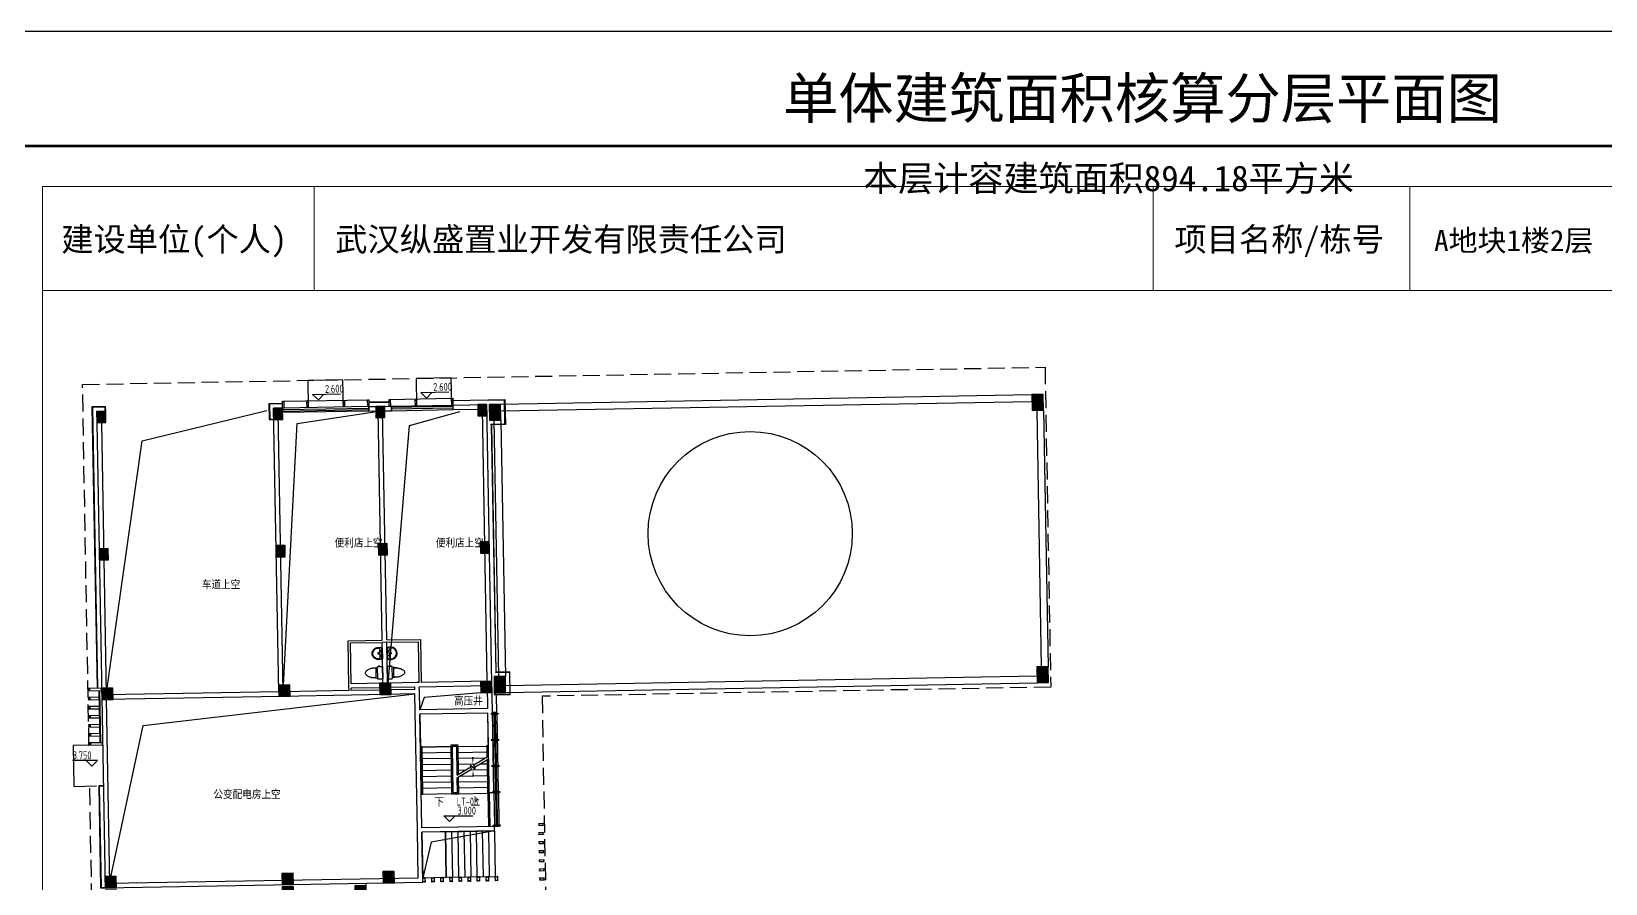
# Model space of a CAD drawing. Extents: x 512858 to 514372, y -232486 to -231710.
# Drawn here: x 513173.3 to 513242.6, y -231836.5 to -231798.9 of the extents above; entities that cross this region are included whole.
import ezdxf
from ezdxf.enums import TextEntityAlignment as Align

# ---------------------------------------------------------------- set-up
doc = ezdxf.new("R2010")
doc.units = 0
doc.header["$LTSCALE"] = 1000
doc.linetypes.add('__DASH', pattern=[0.35, 0.25, -0.1])
doc.linetypes.add('DASH', pattern=[0.35, 0.25, -0.1])
doc.layers.get('0').update_dxf_attribs({"color": 252})
for name, color, linetype in [('$计容结果', 7, 'Continuous'), ('1-A-METAL-E', 253, 'Continuous'), ('1-A-METAL-S', 253, 'Continuous'), ('1-线脚', 253, 'Continuous'), ('6#-造型-1F（实施版）金属型材-METAL-S', 253, 'Continuous'), ('6#-造型-1F（实施版）门窗', 253, 'Continuous'), ('A-ANNO-100-DIM-E', 253, 'Continuous'), ('A-ANNO-100-TXT', 252, 'Continuous'), ('A-ANNO-50-SYMB', 252, 'Continuous'), ('A-HOLE-E', 253, 'Continuous'), ('A-METAL-E', 253, 'Continuous'), ('A-PATT-COLU', 253, 'Continuous'), ('A-STAIR', 252, 'Continuous'), ('A-STONE-S', 253, 'Continuous'), ('A-STR-CONC-C', 253, 'Continuous'), ('A-STR-CONC-H', 253, 'Continuous'), ('A-WALL-S', 252, 'Continuous'), ('A-WINDOW', 253, 'Continuous'), ('PUB_HATCH', 252, 'Continuous'), ('WALL', 252, 'Continuous'), ('看线', 253, 'Continuous'), ('立面轮廓', 253, 'Continuous')]:
    doc.layers.add(name, color=color, linetype=linetype)
doc.layers.add('图廓', color=252, linetype='Continuous', lineweight=9)
doc.layers.add('打印图框', color=252, linetype='Continuous', plot=False)
doc.styles.add('dw', font='simhei.ttf')
doc.styles.add('STYLE1', font='stylu.ttf')
doc.styles.add('TYDG_02', font='TSSDENG.shx', dxfattribs={"width": 0.8, "bigfont": 'hztxt.shx'})

# ---------------------------------------------------------------- blocks, each defined once
blk = doc.blocks.new('1新159_FZH')
blk.add_lwpolyline([(-0.5, -0.5), (0.5, -0.5), (0.5, 0.5), (-0.5, 0.5)], close=True)
at = {"layer": 'PUB_HATCH'}
blk.add_solid([(-0.5, -0.5), (0.5, -0.5), (-0.5, 0.5), (0.5, 0.5)], dxfattribs=at)
blk = doc.blocks.new('1新177zz')
at = {"layer": 'A-STR-CONC-C'}
for p, xscale, yscale, zscale, rotation in [((-15929, 6050, 0), 400.0000000051514, 499.9999999770662, 499.9999999770662, 5.1359821e-09), ((-8129, 6050, 0), 399.9999999825959, 500.0000000362052, 500.0000000362052, 359.9999999965148), ((-3629, 6050, 0), 400.0000000172004, 500, 500, 6.003096e-10), ((871, 6050, 0), 399.9999999560532, 499.9999999998836, 499.9999999998836, 359.999999999283), ((-15929, 0, 0), 400.0000000253785, 500.000000017928, 500.000000017928, 2.001032e-09), ((-8129, 0, 0), 399.9999999827705, 499.9999999803258, 499.9999999803258, 359.9999999994998), ((-3629, 0, 0), 400.0000000171131, 499.9999999997672, 499.9999999997672, 3.835311e-10), ((871, 0, 0), 400.0000000169093, 500, 500, 2.334537e-10), ((-15879, -6150, 0), 499.9999999999709, 499.9999999999709, 499.9999999999709, 2.66804e-11), ((-8079, -6150, 0), 500, 500, 500, 1.33402e-11), ((-3629, -6150, 0), 499.9999999999709, 499.9999999999709, 499.9999999999709, 359.9999999999866), ((821, -6150, 0), 500.0000000000291, 500.0000000000291, 500.0000000000291, 1.33402e-11), ((-15879, -14450, 0), 500.0000000000291, 500.0000000000291, 500.0000000000291, 1.33402e-11), ((-8079, -14450, 0), 500.0000000000582, 500.0000000000582, 500.0000000000582, 2.66804e-11), ((-3629, -14450, 0), 500, 500, 500, 1.33402e-11), ((-8079, -15050, 0), 500.0000000000291, 500.0000000000291, 500.0000000000291, 1.33402e-11), ((-4879, -15050, 0), 499.9999999999709, 499.9999999999709, 499.9999999999709, 359.9999999999866), ((-15879, -23050, 0), 499.9999999999709, 499.9999999999709, 499.9999999999709, 2.66804e-11), ((-7279, -23050, 0), 499.9999999999127, 499.9999999999127, 499.9999999999127, 1.33402e-11)]:
    blk.add_blockref('1新159_FZH', p, dxfattribs=dict(at, xscale=xscale, yscale=yscale, zscale=zscale, rotation=rotation))
for p, xscale, yscale, zscale in [((-15879, -15050, 0), 500.0000000000291, 500.0000000000291, 500.0000000000291), ((-4879, -23050, 0), 500, 500, 500)]:
    blk.add_blockref('1新159_FZH', p, dxfattribs=dict(at, xscale=xscale, yscale=yscale, zscale=zscale))
blk = doc.blocks.new('1新165drhdeggdgd')
at = {"color": 8}
for p, q in [((1120758, -219765), (1120787, -219557)), ((1121189, -219373), (1121131, -219427)), ((1121224, -219359), (1121584, -219359)), ((1121262, -219442), (1121544, -219442)), ((1121619, -219374), (1121675, -219431))]:
    blk.add_line(p, q, dxfattribs=at)
for points in [[(1120806, -219557, 0.414214), (1120828, -219535), (1120828, -219359, 0.414214), (1120806, -219337), (1120299, -219337, 0.414214), (1120277, -219359), (1120277, -219535, 0.414214), (1120299, -219557)], [(1120372, -219623), (1120733, -219623, -0.39219), (1120753, -219641), (1120755, -219662), (1120757, -219700), (1120757, -219734), (1120757, -219765), (1120754, -219795), (1120749, -219825), (1120742, -219855), (1120732, -219886), (1120720, -219920), (1120705, -219956), (1120687, -219990), (1120667, -220023), (1120643, -220053), (1120616, -220078), (1120586, -220096), (1120565, -220103, -0.15433), (1120540, -220103), (1120519, -220096), (1120489, -220078), (1120462, -220053), (1120438, -220023), (1120418, -219990), (1120400, -219956), (1120385, -219920), (1120373, -219886), (1120363, -219855), (1120356, -219825), (1120351, -219795), (1120348, -219765), (1120348, -219734), (1120348, -219700), (1120350, -219662), (1120352, -219641, -0.39219)], [(1121300, -219766, 0.224698), (1121514, -219762, 0.348046), (1121672, -219415), (1121643, -219337), (1121162, -219337), (1121133, -219415, 0.356844)]]:
    blk.add_lwpolyline(points, format="xyb", close=True, dxfattribs=at)
for points in [[(1120347, -219765), (1120318, -219557)], [(1121165, -219337), (1121642, -219337)]]:
    blk.add_lwpolyline(points, dxfattribs=at)
blk.add_lwpolyline([(1120828, -219457), (1120850, -219457), (1120850, -219536), (1120828, -219536)], close=True, dxfattribs=at)
for centre, radius in [((1121303, -219402), 16.3), ((1121405, -219509), 31.6), ((1121405, -219509), 23), ((1121503, -219402), 16.3)]:
    blk.add_circle(centre, radius, dxfattribs=at)
for centre, radius, start, end in [((1121262, -219542), 100, 90, 190.56023), ((1121403, -219515), 243, 190.56023, 349.43977), ((1121224, -219409), 50, 90, 133.18096), ((1121544, -219542), 100, 349.43977, 90), ((1121584, -219409), 50, 44.56072, 90)]:
    blk.add_arc(centre, radius, start, end, dxfattribs=at)
blk = doc.blocks.new('1新79A$C45797C39')
at = {"layer": '立面轮廓'}
for points in [[(-115, -2), (115, 2), (116, -73), (-114, -77), (-115, -2)], [(-115, -12), (115, -8)], [(-114, -67), (116, -63)]]:
    blk.add_lwpolyline(points, dxfattribs=at)
for points in [[(-114, -35), (-169, -36, 1), (-169, -46), (-114, -45)], [(116, -30), (171, -29, -1), (171, -39), (116, -40)]]:
    blk.add_lwpolyline(points, format="xyb", dxfattribs=at)
blk = doc.blocks.new('1新170gthegsffsf')
at = {"layer": '6#-造型-1F（实施版）金属型材-METAL-S'}
blk.add_lwpolyline([(2575456, -483476), (2575446, -483476), (2575446, -483466), (2575416, -483466), (2575416, -483476), (2575406, -483476), (2575406, -483226), (2575456, -483226)], close=True, dxfattribs=at)
blk = doc.blocks.new('1新662fwy')
at = {"layer": '1-A-METAL-E'}
for points in [[(2482240, -540133), (2482300, -543508)], [(2482440, -540130), (2482500, -543504)], [(2482302, -543583), (2482327, -544982)], [(2482502, -543579), (2482527, -544979)]]:
    blk.add_lwpolyline(points, dxfattribs=at)
at = {"layer": '1-A-METAL-S'}
for points in [[(2482315, -540132), (2482334, -541207)], [(2482365, -540131), (2482384, -541206)], [(2482335, -541282), (2482355, -542356)], [(2482385, -541281), (2482405, -542356)], [(2482356, -542431), (2482375, -543506)], [(2482406, -542431), (2482425, -543505)], [(2482377, -543581), (2482402, -544981)], [(2482427, -543580), (2482452, -544980)]]:
    blk.add_lwpolyline(points, dxfattribs=at)
at = {"layer": '6#-造型-1F（实施版）金属型材-METAL-S'}
for points in [[(2472991, -526322), (2473001, -526321), (2473001, -526331), (2473031, -526331), (2473031, -526321), (2473041, -526321), (2473046, -526621), (2472996, -526622)], [(2476740, -526254), (2476750, -526254), (2476751, -526264), (2476781, -526264), (2476780, -526254), (2476790, -526254), (2476796, -526553), (2476746, -526554)], [(2477690, -526237), (2477700, -526237), (2477700, -526247), (2477730, -526247), (2477730, -526237), (2477740, -526236), (2477746, -526536), (2477696, -526537)], [(2480440, -526188), (2480450, -526188), (2480450, -526198), (2480480, -526197), (2480480, -526187), (2480490, -526187), (2480495, -526487), (2480445, -526488)], [(2464418, -539057), (2464418, -539077), (2465018, -539066), (2465016, -538966), (2464416, -538977), (2464417, -538997), (2464487, -538996), (2464488, -539056)], [(2464425, -539457), (2464425, -539477), (2464925, -539468), (2464923, -539368), (2464423, -539377), (2464424, -539397), (2464494, -539396), (2464495, -539456)], [(2464432, -539857), (2464432, -539877), (2464932, -539868), (2464931, -539768), (2464431, -539777), (2464431, -539797), (2464501, -539796), (2464502, -539856)], [(2464439, -540257), (2464440, -540277), (2464939, -540268), (2464938, -540168), (2464438, -540177), (2464438, -540197), (2464508, -540196), (2464509, -540256)], [(2464446, -540657), (2464447, -540677), (2464947, -540668), (2464945, -540568), (2464445, -540577), (2464445, -540597), (2464515, -540596), (2464516, -540656)], [(2464454, -541057), (2464454, -541077), (2464954, -541068), (2464952, -540968), (2464452, -540977), (2464452, -540997), (2464522, -540996), (2464524, -541056)], [(2464461, -541457), (2464461, -541477), (2465061, -541466), (2465059, -541366), (2464459, -541377), (2464460, -541397), (2464530, -541396), (2464531, -541456)], [(2479267, -547313), (2479271, -547512), (2479251, -547513), (2479250, -547490), (2479190, -547491), (2479191, -547514), (2479171, -547514), (2479167, -547314), (2479187, -547314), (2479188, -547337), (2479248, -547336), (2479247, -547313)], [(2479667, -547305), (2479671, -547505), (2479651, -547506), (2479650, -547483), (2479590, -547484), (2479591, -547507), (2479571, -547507), (2479567, -547307), (2479587, -547307), (2479588, -547330), (2479648, -547329), (2479647, -547306)], [(2480067, -547298), (2480071, -547498), (2480051, -547499), (2480050, -547475), (2479990, -547477), (2479991, -547500), (2479971, -547500), (2479967, -547300), (2479987, -547300), (2479987, -547323), (2480047, -547322), (2480047, -547299)], [(2480467, -547291), (2480471, -547491), (2480451, -547491), (2480450, -547468), (2480390, -547469), (2480391, -547492), (2480371, -547493), (2480367, -547293), (2480387, -547292), (2480387, -547316), (2480447, -547314), (2480447, -547291)], [(2480867, -547284), (2480870, -547484), (2480850, -547484), (2480850, -547461), (2480790, -547462), (2480790, -547485), (2480771, -547486), (2480767, -547286), (2480787, -547285), (2480787, -547308), (2480847, -547307), (2480847, -547284)], [(2481267, -547277), (2481270, -547477), (2481250, -547477), (2481250, -547454), (2481190, -547455), (2481190, -547478), (2481170, -547478), (2481167, -547278), (2481187, -547278), (2481187, -547301), (2481247, -547300), (2481247, -547277)], [(2481667, -547270), (2481670, -547469), (2481650, -547470), (2481650, -547447), (2481590, -547448), (2481590, -547471), (2481570, -547471), (2481567, -547271), (2481587, -547271), (2481587, -547294), (2481647, -547293), (2481647, -547270)], [(2482067, -547262), (2482070, -547462), (2482050, -547463), (2482050, -547440), (2481990, -547441), (2481990, -547464), (2481970, -547464), (2481967, -547264), (2481987, -547264), (2481987, -547287), (2482047, -547286), (2482047, -547263)], [(2482467, -547255), (2482470, -547455), (2482450, -547456), (2482450, -547432), (2482390, -547434), (2482390, -547457), (2482370, -547457), (2482367, -547257), (2482387, -547257), (2482387, -547280), (2482447, -547279), (2482447, -547256)]]:
    blk.add_lwpolyline(points, close=True, dxfattribs=at)
for points in [[(2464959, -541368), (2464918, -539068)], [(2464979, -541368), (2464938, -539068)]]:
    blk.add_lwpolyline(points, dxfattribs=at)
at = {"layer": '6#-造型-1F（实施版）金属型材-METAL-S', "elevation": 0}
for points in [[(2484277, -544922), (2484477, -544918), (2484478, -544938), (2484455, -544939), (2484456, -544999), (2484479, -544998), (2484479, -545018), (2484279, -545022), (2484279, -545002), (2484302, -545001), (2484301, -544941), (2484278, -544942)], [(2484284, -545322), (2484484, -545318), (2484485, -545338), (2484462, -545339), (2484463, -545399), (2484486, -545398), (2484486, -545418), (2484286, -545422), (2484286, -545402), (2484309, -545401), (2484308, -545341), (2484285, -545342)], [(2484292, -545722), (2484492, -545718), (2484492, -545738), (2484469, -545739), (2484470, -545799), (2484493, -545798), (2484493, -545818), (2484293, -545822), (2484293, -545802), (2484316, -545801), (2484315, -545741), (2484292, -545742)], [(2484299, -546122), (2484499, -546118), (2484499, -546138), (2484476, -546138), (2484477, -546198), (2484500, -546198), (2484501, -546218), (2484301, -546222), (2484300, -546202), (2484323, -546201), (2484322, -546141), (2484299, -546142)], [(2484306, -546522), (2484506, -546518), (2484506, -546538), (2484483, -546538), (2484484, -546598), (2484507, -546598), (2484508, -546618), (2484308, -546622), (2484307, -546602), (2484330, -546601), (2484329, -546541), (2484306, -546542)], [(2484313, -546922), (2484513, -546918), (2484513, -546938), (2484490, -546938), (2484491, -546998), (2484515, -546998), (2484515, -547018), (2484315, -547021), (2484315, -547001), (2484338, -547001), (2484337, -546941), (2484313, -546942)], [(2484320, -547321), (2484520, -547318), (2484521, -547338), (2484498, -547338), (2484499, -547398), (2484522, -547398), (2484522, -547418), (2484322, -547421), (2484322, -547401), (2484345, -547401), (2484344, -547341), (2484321, -547341)]]:
    blk.add_lwpolyline(points, close=True, dxfattribs=at)
at = {"layer": 'A-METAL-E', "linetype": 'ByBlock'}
for points in [[(2473041, -526321), (2476790, -526254)], [(2477690, -526237), (2480440, -526188)]]:
    blk.add_lwpolyline(points, dxfattribs=at)
at = {"layer": 'A-STONE-S'}
for points in [[(2472993, -526422), (2472393, -526432), (2472405, -527132), (2472605, -527129)], [(2472993, -526442), (2472413, -526452), (2472425, -527112), (2472605, -527109)], [(2476792, -526353), (2477692, -526337)], [(2476792, -526373), (2477692, -526357)], [(2480492, -526287), (2482031, -526260)], [(2465198, -526761), (2465194, -526561), (2464594, -526572), (2464816, -538970)], [(2465178, -526762), (2465174, -526582), (2464614, -526592), (2464836, -538970)], [(2482322, -539156), (2482324, -539256), (2483024, -539244), (2483006, -538244), (2482386, -538255)], [(2482387, -538275), (2482986, -538264), (2483004, -539224), (2482344, -539236), (2482342, -539156)], [(2482387, -538275), (2482386, -538255)], [(2482425, -539275), (2482405, -539275), (2482418, -540035), (2482233, -540038)], [(2465093, -543266), (2464893, -543269), (2464974, -547769), (2465174, -547765)], [(2465094, -543286), (2464914, -543289), (2464993, -547748), (2465173, -547745)]]:
    blk.add_lwpolyline(points, dxfattribs=at)
at = {"layer": 'A-STONE-S', "elevation": 0}
for points in [[(2482031, -526260), (2482032, -526280), (2480492, -526307)], [(2482406, -538235), (2482211, -527377), (2482191, -527377), (2482386, -538235)], [(2482386, -538235), (2482406, -538235)], [(2482233, -540058), (2482438, -540055), (2482425, -539275)]]:
    blk.add_lwpolyline(points, dxfattribs=at)
blk.add_lwpolyline([(2482191, -527357), (2482191, -527337), (2482790, -527326), (2482772, -526267), (2482052, -526279), (2482051, -526259), (2482791, -526246), (2482811, -527346)], close=True, dxfattribs=at)
at = {"layer": '1-线脚', "rotation": 359.9617432749528}
for p in [(2482338, -540056), (2482359, -541206), (2482380, -542356), (2482400, -543506), (2482427, -544981)]:
    blk.add_blockref('1新79A$C45797C39', p, dxfattribs=at)
at = {"layer": '6#-造型-1F（实施版）门窗', "rotation": 181.026432498089}
for p in [(5057770, -963615), (5059370, -963586), (5062544, -963529)]:
    blk.add_blockref('1新170gthegsffsf', p, dxfattribs=at)
blk = doc.blocks.new('1新10$WINLIB2D$00000001')
at = {"color": 0}
for points in [[(-0.5, 0.5), (-0.5, -0.5)], [(-0.5, 0.5), (0.5, 0.5)], [(0.5, -0.5), (0.5, 0.5)], [(0.5, 0.167), (-0.5, 0.167)], [(0.5, -0.167), (-0.5, -0.167)], [(-0.5, -0.5), (0.5, -0.5)]]:
    blk.add_lwpolyline(points, dxfattribs=at)

msp = doc.modelspace()

# ---------------------------------------------------------------- hatches: boundary and pattern name
at = {"layer": 'A-PATT-COLU'}
for points in [[(513193.441, -231815.351), (513193.454, -231816.051), (513193.954, -231816.042), (513193.941, -231815.342)], [(513217.356, -231814.922), (513217.369, -231815.622), (513217.869, -231815.613), (513217.856, -231814.914)], [(513217.571, -231826.921), (513217.584, -231827.62), (513218.084, -231827.611), (513218.071, -231826.912)], [(513193.656, -231827.349), (513193.669, -231828.049), (513194.169, -231828.04), (513194.156, -231827.34)]]:
    msp.add_hatch(color=252, dxfattribs=at).paths.add_polyline_path(points, flags=17)

# ---------------------------------------------------------------- linework, layer by layer
at = {"color": 252, "elevation": 0}
msp.add_lwpolyline([(513188.018, -231836.551), (513188.017, -231836.451)], dxfattribs=at)
at = {"layer": 'A-ANNO-100-DIM-E', "color": 252}
for p, q in [((513190.434, -231814.825), (513191.661, -231814.803)), ((513185.662, -231814.911), (513186.889, -231814.889)), ((513185.916, -231815.156), (513185.662, -231814.911)), ((513185.916, -231815.156), (513186.162, -231814.902)), ((513190.688, -231815.071), (513190.434, -231814.825)), ((513190.688, -231815.071), (513190.934, -231814.816)), ((513176.188, -231831.044), (513175.089, -231831.044)), ((513175.938, -231831.294), (513175.688, -231831.044)), ((513175.938, -231831.294), (513176.188, -231831.044)), ((513191.693, -231833.733), (513191.443, -231833.483)), ((513191.443, -231833.483), (513192.724, -231833.483)), ((513191.693, -231833.733), (513191.943, -231833.483))]:
    msp.add_line(p, q, dxfattribs=at)
at = {"layer": 'A-ANNO-50-SYMB', "color": 252}
for points in [[(513191.151, -231832.655, 0, 0, 0), (513191.098, -231829.72, 0, 0, 0), (513192.698, -231829.692, 0, 0, 0), (513192.725, -231831.196, 0, 0.08, 0), (513192.72, -231830.896, 0, 0, 0)], [(513192.751, -231832.626, 0, 0, 0), (513192.73, -231831.456, 0, 0.08, 0), (513192.735, -231831.756, 0, 0, 0)]]:
    msp.add_lwpolyline(points, format="xyseb", dxfattribs=at)
at = {"layer": 'A-HOLE-E', "color": 252, "elevation": 0}
for points in [[(513176.567, -231828.146), (513178.156, -231816.962), (513183.645, -231815.626)], [(513184.366, -231828.006), (513184.986, -231816.192), (513188.396, -231815.681)], [(513188.966, -231828.025), (513189.937, -231816.278), (513192.146, -231815.665)], [(513176.715, -231836.443), (513178.19, -231829.494), (513190.168, -231828.102)]]:
    msp.add_lwpolyline(points, dxfattribs=at)
at = {"layer": 'A-HOLE-E', "color": 252}
for points in [[(513193.069, -231828.06), (513190.571, -231828.261), (513190.382, -231828.808)], [(513193.678, -231834.15), (513190.89, -231834.643), (513190.513, -231836.207)]]:
    msp.add_lwpolyline(points, dxfattribs=at)
at = {"layer": 'A-STAIR', "color": 252}
for p, q in [((513193.385, -231828.954), (513190.385, -231829.008)), ((513190.385, -231829.008), (513190.411, -231830.428)), ((513193.41, -231830.374), (513193.385, -231828.954)), ((513190.471, -231830.427), (513190.411, -231830.428)), ((513191.751, -231830.434), (513190.471, -231830.457)), ((513190.471, -231830.457), (513191.751, -231830.434)), ((513191.756, -231830.694), (513190.476, -231830.717)), ((513192.071, -231830.428), (513193.351, -231830.405)), ((513192.071, -231830.428), (513193.351, -231830.405)), ((513192.076, -231830.688), (513193.356, -231830.665)), ((513193.35, -231830.375), (513193.41, -231830.374)), ((513191.76, -231830.954), (513190.481, -231830.976)), ((513191.765, -231831.214), (513190.485, -231831.236)), ((513192.08, -231830.948), (513193.296, -231830.926)), ((513192.085, -231831.208), (513192.85, -231831.194)), ((513192.093, -231831.649), (513192.636, -231831.323)), ((513192.095, -231831.765), (513192.665, -231831.422)), ((513192.604, -231831.459), (513193.369, -231831.445)), ((513192.665, -231831.422), (513192.615, -231831.251)), ((513192.615, -231831.251), (513192.824, -231831.42)), ((513192.773, -231831.241), (513193.36, -231830.888)), ((513192.824, -231831.42), (513192.773, -231831.241)), ((513192.801, -231831.34), (513193.362, -231831.003)), ((513193.05, -231831.19), (513193.365, -231831.185)), ((513193.419, -231830.852), (513193.36, -231830.888)), ((513193.421, -231830.967), (513193.362, -231831.003)), ((513191.77, -231831.473), (513190.49, -231831.496)), ((513191.774, -231831.733), (513190.495, -231831.756)), ((513191.779, -231831.993), (513190.499, -231832.016)), ((513192.034, -231831.685), (513192.093, -231831.649)), ((513192.036, -231831.801), (513192.095, -231831.765)), ((513192.09, -231831.468), (513192.404, -231831.462)), ((513192.099, -231831.988), (513193.379, -231831.965)), ((513192.159, -231831.727), (513193.374, -231831.705)), ((513190.509, -231832.536), (513190.449, -231832.537)), ((513191.784, -231832.253), (513190.504, -231832.276)), ((513191.788, -231832.513), (513190.509, -231832.536)), ((513192.104, -231832.248), (513193.383, -231832.225)), ((513192.108, -231832.508), (513193.388, -231832.485)), ((513193.388, -231832.485), (513193.448, -231832.484)), ((513191.518, -231834.188), (513193.678, -231834.15)), ((513191.518, -231834.188), (513191.554, -231836.188)), ((513191.788, -231834.183), (513191.824, -231836.183)), ((513192.058, -231834.179), (513192.094, -231836.178)), ((513192.328, -231834.174), (513192.364, -231836.173)), ((513192.598, -231834.169), (513192.634, -231836.169)), ((513192.868, -231834.164), (513192.904, -231836.164)), ((513193.138, -231834.159), (513193.173, -231836.159)), ((513193.408, -231834.154), (513193.443, -231836.154)), ((513193.678, -231834.15), (513193.713, -231836.149)), ((513191.554, -231836.188), (513193.713, -231836.149))]:
    msp.add_line(p, q, dxfattribs=at)
for points in [[(513190.411, -231830.428), (513190.449, -231832.537)], [(513190.471, -231830.427), (513190.509, -231832.536)], [(513192.093, -231831.649), (513192.07, -231830.368), (513191.75, -231830.374), (513191.788, -231832.513), (513192.108, -231832.508), (513192.095, -231831.765)], [(513192.034, -231831.685), (513192.011, -231830.429), (513191.811, -231830.433), (513191.847, -231832.452), (513192.047, -231832.449), (513192.036, -231831.801)], [(513193.36, -231830.888), (513193.35, -231830.375)], [(513193.419, -231830.852), (513193.41, -231830.374)], [(513193.388, -231832.485), (513193.362, -231831.003)], [(513193.448, -231832.484), (513193.421, -231830.967)], [(513193.388, -231832.455), (513193.415, -231833.954)], [(513193.448, -231832.454), (513193.475, -231833.953)]]:
    msp.add_lwpolyline(points, dxfattribs=at)
msp.add_lwpolyline([(513190.513, -231836.207), (513191.554, -231836.188), (513191.518, -231834.188), (513190.477, -231834.207)], close=True, dxfattribs=at)
at = {"layer": 'A-STR-CONC-C', "color": 252}
for points in [[(513193.454, -231816.051), (513193.954, -231816.042), (513193.941, -231815.342), (513193.441, -231815.351)], [(513217.369, -231815.622), (513217.869, -231815.613), (513217.856, -231814.914), (513217.356, -231814.922)], [(513217.584, -231827.62), (513218.084, -231827.611), (513218.071, -231826.912), (513217.571, -231826.921)], [(513193.669, -231828.049), (513194.169, -231828.04), (513194.156, -231827.34), (513193.656, -231827.349)]]:
    msp.add_lwpolyline(points, close=True, dxfattribs=at)
at = {"layer": 'A-STR-CONC-H', "color": 252, "linetype": '__DASH'}
for points in [[(513193.941, -231815.342), (513217.356, -231814.922)], [(513193.946, -231815.642), (513217.362, -231815.222)], [(513193.654, -231816.047), (513193.856, -231827.345)], [(513193.954, -231816.042), (513194.156, -231827.34)], [(513217.569, -231815.619), (513217.771, -231826.917)], [(513217.869, -231815.613), (513218.071, -231826.912)], [(513194.163, -231827.74), (513217.578, -231827.32)], [(513194.169, -231828.04), (513217.584, -231827.62)]]:
    msp.add_lwpolyline(points, dxfattribs=at)
at = {"layer": 'A-WALL-S', "color": 252}
for p, q in [((513188.142, -231815.446), (513188.642, -231815.437)), ((513188.642, -231815.437), (513189.142, -231815.428)), ((513191.841, -231815.38), (513193.341, -231815.353)), ((513193.562, -231827.651), (513193.341, -231815.353)), ((513176.353, -231816.157), (513176.153, -231816.161)), ((513176.153, -231816.161), (513176.37, -231828.259)), ((513176.353, -231816.157), (513176.568, -231828.155)), ((513183.943, -231815.521), (513184.342, -231815.514)), ((513184.167, -231828.019), (513183.943, -231815.521)), ((513184.146, -231815.718), (513184.346, -231815.714)), ((513184.367, -231828.016), (513184.146, -231815.718)), ((513188.145, -231815.646), (513188.546, -231815.639)), ((513188.726, -231825.737), (513188.546, -231815.639)), ((513188.746, -231815.635), (513189.145, -231815.628)), ((513188.926, -231825.733), (513188.746, -231815.635)), ((513191.845, -231815.58), (513193.145, -231815.556)), ((513193.36, -231827.554), (513193.145, -231815.556)), ((513187.227, -231825.764), (513188.726, -231825.737)), ((513187.263, -231827.764), (513187.227, -231825.764)), ((513187.329, -231825.862), (513188.728, -231825.837)), ((513187.361, -231827.662), (513187.329, -231825.862)), ((513188.928, -231825.833), (513188.728, -231825.837)), ((513188.729, -231825.857), (513188.728, -231825.837)), ((513188.761, -231827.637), (513188.728, -231825.837)), ((513188.761, -231827.637), (513188.729, -231825.857)), ((513188.926, -231825.733), (513190.426, -231825.707)), ((513188.928, -231825.833), (513190.328, -231825.808)), ((513188.962, -231827.633), (513188.928, -231825.833)), ((513188.961, -231827.633), (513188.928, -231825.833)), ((513190.36, -231827.608), (513190.328, -231825.808)), ((513190.46, -231827.606), (513190.426, -231825.707)), ((513187.266, -231827.964), (513184.367, -231828.016)), ((513187.266, -231827.964), (513187.263, -231827.764)), ((513188.761, -231827.637), (513187.361, -231827.662)), ((513188.764, -231827.837), (513187.364, -231827.862)), ((513187.366, -231827.962), (513187.364, -231827.862)), ((513188.766, -231827.937), (513187.366, -231827.962)), ((513188.761, -231827.637), (513188.962, -231827.633)), ((513188.766, -231827.937), (513188.764, -231827.837)), ((513190.26, -231827.61), (513188.961, -231827.633)), ((513190.164, -231827.812), (513188.964, -231827.833)), ((513188.966, -231827.933), (513188.964, -231827.833)), ((513190.166, -231827.912), (513188.966, -231827.933)), ((513190.166, -231827.912), (513190.164, -231827.812)), ((513190.36, -231827.608), (513190.26, -231827.61)), ((513193.363, -231827.754), (513190.364, -231827.808)), ((513190.364, -231827.808), (513190.364, -231827.808)), ((513190.367, -231828.008), (513190.364, -231827.808)), ((513193.36, -231827.554), (513190.46, -231827.606)), ((513193.381, -231828.754), (513193.363, -231827.754)), ((513193.583, -231828.851), (513193.562, -231827.651)), ((513176.37, -231828.259), (513176.52, -231836.657)), ((513184.167, -231828.019), (513176.568, -231828.155)), ((513184.27, -231828.217), (513176.571, -231828.355)), ((513176.571, -231828.355), (513176.717, -231836.454)), ((513187.37, -231828.162), (513184.27, -231828.217)), ((513188.869, -231828.135), (513187.37, -231828.162)), ((513190.169, -231828.112), (513188.869, -231828.135)), ((513190.184, -231828.911), (513190.169, -231828.112)), ((513190.382, -231828.808), (513190.367, -231828.008)), ((513190.277, -231834.111), (513190.184, -231828.911)), ((513193.381, -231828.754), (513190.382, -231828.808)), ((513193.385, -231828.954), (513190.385, -231829.008)), ((513190.475, -231834.007), (513190.385, -231829.008)), ((513193.448, -231832.454), (513193.385, -231828.954)), ((513193.583, -231828.851), (513193.583, -231828.851)), ((513193.648, -231832.45), (513193.583, -231828.851)), ((513193.448, -231832.454), (513193.648, -231832.45)), ((513190.314, -231836.21), (513190.277, -231834.111)), ((513193.674, -231833.95), (513190.475, -231834.007)), ((513193.678, -231834.15), (513190.479, -231834.207)), ((513190.518, -231836.407), (513190.479, -231834.207)), ((513193.678, -231834.15), (513193.674, -231833.95)), ((513176.717, -231836.454), (513190.314, -231836.21)), ((513176.52, -231836.657), (513190.518, -231836.407))]:
    msp.add_line(p, q, dxfattribs=at)
for points in [[(513188.142, -231815.446), (513188.145, -231815.646)], [(513189.142, -231815.428), (513189.145, -231815.628)], [(513191.841, -231815.38), (513191.845, -231815.58)], [(513184.342, -231815.514), (513184.346, -231815.714)]]:
    msp.add_lwpolyline(points, dxfattribs=at)
at = {"layer": '图廓', "color": 0}
msp.add_line((513173.755, -231810.338), (513274.983, -231810.338), dxfattribs=at)
at = {"layer": '图廓', "color": 0, "const_width": 0.119}
msp.add_lwpolyline([(513171.968, -231803.964), (513276.769, -231803.964), (513276.769, -231880.48), (513171.968, -231880.48)], close=True, dxfattribs=at)
at = {"layer": '图廓', "color": 0}
msp.add_lwpolyline([(513173.755, -231805.75), (513274.983, -231805.75), (513274.983, -231878.694), (513173.755, -231878.694)], close=True, dxfattribs=at)
for points in [[(513185.732, -231810.338), (513185.732, -231805.75)], [(513222.696, -231810.338), (513222.696, -231805.75)], [(513234.013, -231810.338), (513234.013, -231805.75)]]:
    msp.add_lwpolyline(points, dxfattribs=at)
at = {"layer": '打印图框', "color": 6, "ltscale": 0.5}
msp.add_lwpolyline([(513167.687, -231883.892), (513280.995, -231883.892), (513280.995, -231798.919), (513167.687, -231798.919)], close=True, dxfattribs=at)
at = {"layer": '看线', "color": 252, "linetype": 'DASH', "ltscale": 0.003, "elevation": 0}
for points in [[(513175.808, -231830.369), (513175.523, -231814.472), (513217.935, -231813.712), (513218.187, -231827.81), (513195.772, -231828.211), (513195.958, -231838.51), (513190.258, -231838.611), (513190.469, -231850.42), (513242.281, -231850.42), (513242.281, -231864.911), (513239.981, -231864.911), (513239.981, -231867.711), (513238.104, -231867.711)], [(513175.968, -231839.318), (513175.84, -231832.169)]]:
    msp.add_lwpolyline(points, dxfattribs=at)
at = {"layer": '看线', "color": 252}
for points in [[(513187.017, -231815.466), (513186.995, -231814.266), (513185.446, -231814.294), (513185.467, -231815.494)], [(513191.791, -231815.38), (513191.77, -231814.181), (513190.22, -231814.208), (513190.242, -231815.408)]]:
    msp.add_lwpolyline(points, dxfattribs=at)
at = {"layer": '看线', "color": 252, "elevation": 0}
msp.add_lwpolyline([(513176.107, -231830.364), (513175.105, -231830.382), (513175.138, -231832.182), (513176.14, -231832.164)], dxfattribs=at)
at = {"layer": '看线', "color": 252, "linetype": 'DASH'}
msp.add_circle((513204.945, -231821.046), 4.5, dxfattribs=at)

# ---------------------------------------------------------------- block references
at = {"layer": '6#-造型-1F（实施版）金属型材-METAL-S', "color": 252, "xscale": 0.001, "yscale": 0.001, "zscale": 0.001}
msp.add_blockref('1新662fwy', (510711.346, -231288.892), dxfattribs=at)
at = {"layer": 'A-WINDOW', "color": 252, "yscale": -0.2, "zscale": 0.2}
for p, xscale, rotation in [((513186.244, -231815.58), -3.8, 1.026432498031532), ((513190.493, -231815.504), 2.7, 1.026432498032972)]:
    msp.add_blockref('1新10$WINLIB2D$00000001', p, dxfattribs=dict(at, xscale=xscale, rotation=rotation))
at = {"layer": 'WALL', "color": 252, "extrusion": (1.46937e-39, -1.44111e-29, -1), "xscale": 0.001, "yscale": 0.001, "zscale": -0.001, "rotation": 88.97689506535419}
msp.add_blockref('1新165drhdeggdgd', (-513428.061, -232943.634), dxfattribs=at)
at = {"layer": 'WALL', "color": 252, "xscale": 0.001, "yscale": 0.001, "zscale": 0.001, "rotation": 91.02300898012335}
msp.add_blockref('1新165drhdeggdgd', (512989.656, -232951.463), dxfattribs=at)
at = {"layer": '立面轮廓', "color": 252, "xscale": 0.001, "yscale": 0.001, "zscale": 0.001, "rotation": 1.026432498032617}
msp.add_blockref('1新177zz', (513192.383, -231821.671), dxfattribs=at)

# ---------------------------------------------------------------- texts
at = {"layer": '$计容结果', "style": 'dw'}
msp.add_text('本层计容建筑面积894.18平方米', height=1.13308, dxfattribs=at).set_placement((513209.92, -231805.957))
at = {"layer": 'A-ANNO-100-DIM-E', "color": 252, "style": 'TYDG_02', "width": 0.8}
for p in [(513186.21, -231814.845), (513190.982, -231814.76)]:
    msp.add_text('2.600', height=0.35, rotation=1.02643, dxfattribs=at).set_placement(p)
for s, p in [('3.750', (513175.089, -231830.989)), ('3.000', (513192.045, -231833.427))]:
    msp.add_text(s, height=0.35, dxfattribs=at).set_placement(p)
at = {"layer": 'A-ANNO-100-TXT', "color": 252, "style": 'TYDG_02'}
for s, p in [('便利店上空', (513186.634, -231821.655)), ('便利店上空', (513191.093, -231821.655)), ('车道上空', (513180.78, -231823.493)), ('高压井', (513191.894, -231828.62)), ('公变配电房上空', (513181.293, -231832.737))]:
    msp.add_text(s, height=0.3526, dxfattribs=at).set_placement(p)
at = {"layer": 'A-ANNO-100-TXT', "color": 252, "style": 'TYDG_02', "width": 0.8}
msp.add_text('LT-03', height=0.35, dxfattribs=at).set_placement((513192.004, -231833.029))
at = {"layer": 'A-ANNO-50-SYMB', "color": 252, "style": 'TYDG_02'}
for s, p in [('下', (513191.024, -231833.075)), ('上', (513192.623, -231833.046))]:
    msp.add_text(s, height=0.353, dxfattribs=at).set_placement(p)
at = {"layer": '图廓', "color": 0, "style": 'STYLE1'}
msp.add_text('单体建筑面积核算分层平面图', height=1.78638, dxfattribs=at).set_placement((513222.23, -231803.289), align=Align.BOTTOM_CENTER)
at = {"layer": '图廓', "color": 0, "style": 'dw'}
for s, height, p in [('建设单位(个人)', 1.0421, (513174.587, -231808.599)), ('武汉纵盛置业开发有限责任公司', 1.04205, (513186.657, -231808.599)), ('项目名称/栋号', 1.0421, (513223.637, -231808.599)), ('A地块1楼2层', 0.936, (513235.082, -231808.599))]:
    msp.add_text(s, height=height, dxfattribs=at).set_placement(p)

doc.saveas('drawing.dxf')
